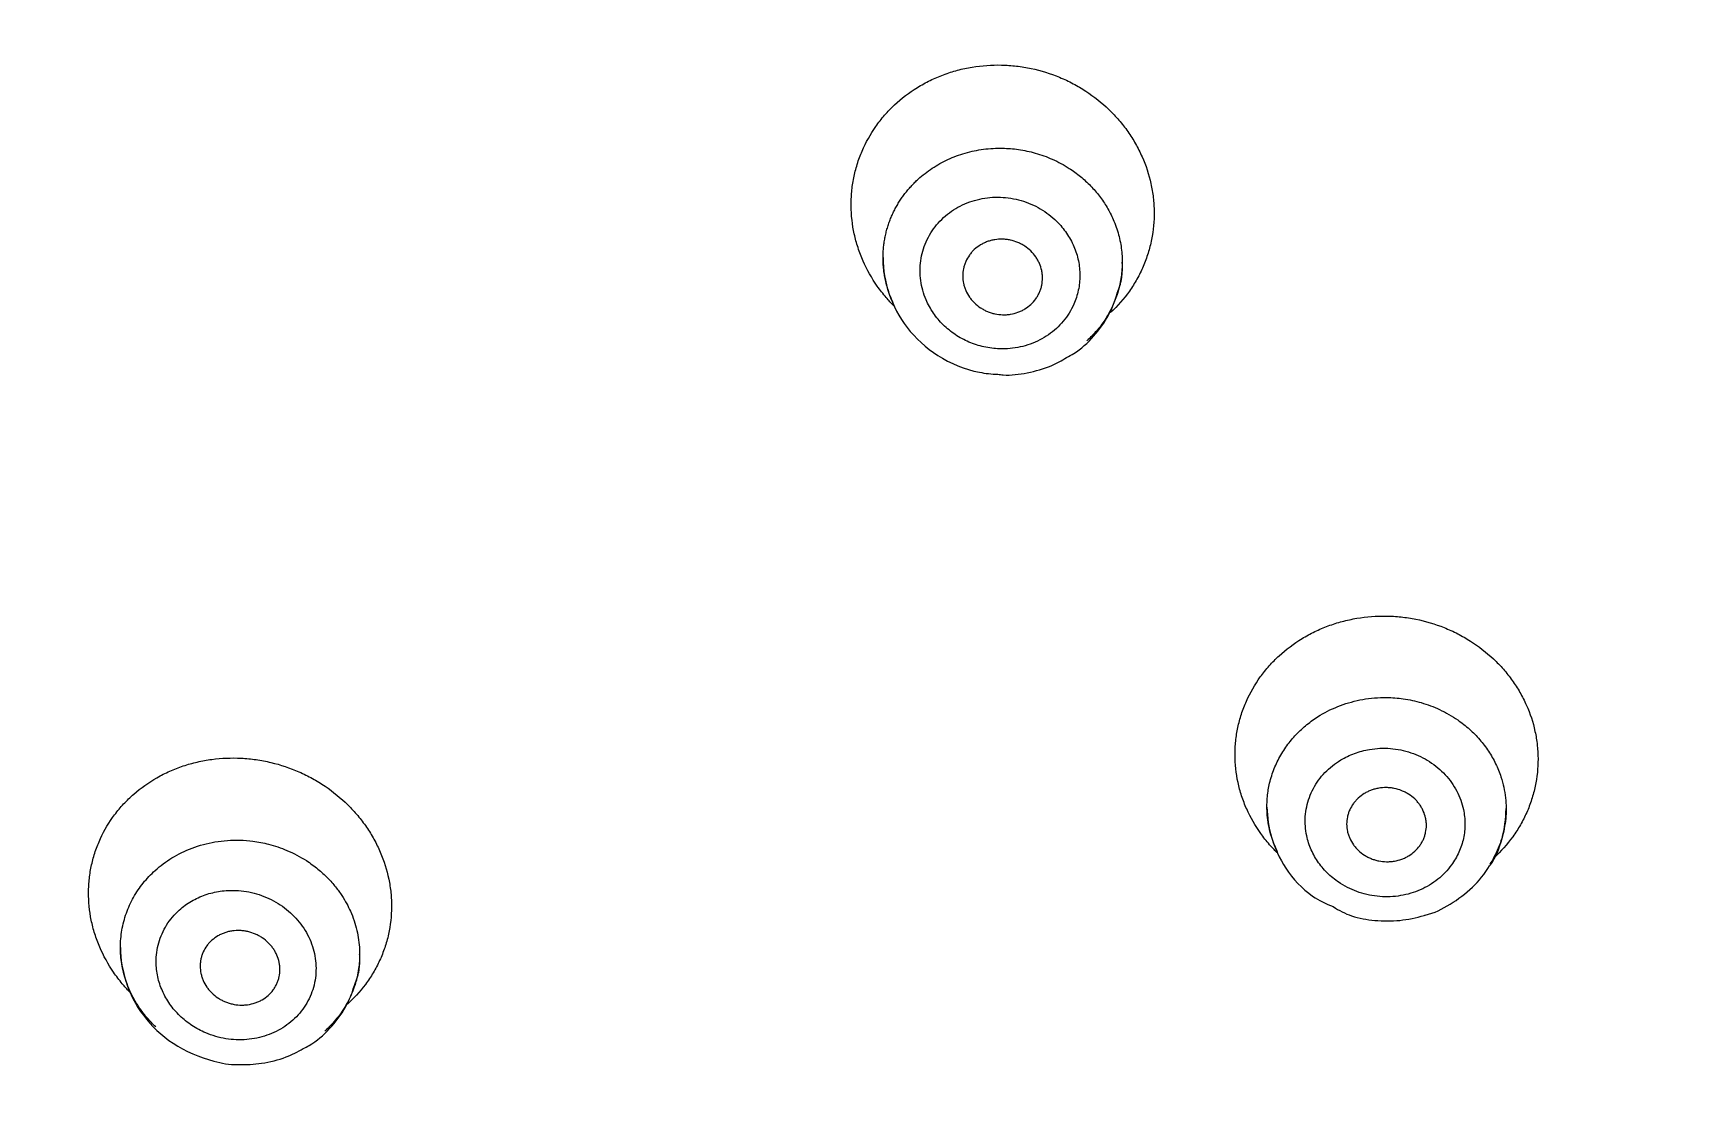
# Model space of a CAD drawing. Header units: millimetres. Extents: x 6110 to 6704, y -2661 to -1821.
# Drawn here: x 6330.16 to 6335.38, y -2165.45 to -2162.1 of the extents above; entities that cross this region are included whole.
import ezdxf

# ---------------------------------------------------------------- set-up
doc = ezdxf.new("R2010")
doc.units = ezdxf.units.MM
doc.header["$LTSCALE"] = 0.1
doc.linetypes.add('HIDDEN2', pattern=[4.7625, 3.175, -1.5875])
doc.layers.add('1', color=4, linetype='HIDDEN2', lineweight=13)
doc.layers.add('DIM', color=3, linetype='Continuous', lineweight=9)

msp = doc.modelspace()

# ---------------------------------------------------------------- hatches: boundary and pattern name
at = {"layer": 'DIM'}
h = msp.add_hatch(dxfattribs=at)
h.set_pattern_fill('ANSI31', color=2)
edge = h.paths.add_edge_path()
edge.add_line((6619.6172, -2595.9805), (6619.6172, -1962.2056))
edge.add_line((6634.6172, -1966.1101), (6619.6172, -1966.1101))
edge.add_line((6634.6172, -2610.9805), (6634.6172, -1966.1101))
edge.add_line((6634.6172, -2610.9805), (6184.4567, -2610.9805))
edge.add_line((6619.6172, -2595.9805), (6184.4567, -2595.9805))
edge.add_line((6184.4567, -2610.9805), (6184.4567, -2595.9805))

# ---------------------------------------------------------------- linework, layer by layer
at = {"layer": '1', "color": 7, "linetype": 'Continuous', "lineweight": -3}
for centre, major_axis, start_param, end_param in [((6338.0093, -2168.509), (-13.75, 0), 3.141606, 7.301236), ((6338.0093, -2168.5303), (-13.75, 0), 3.570041, 5.884468), ((6338.0093, -2168.5196), (-13.75, 0), 3.141627, 6.283151), ((6338.0093, -2168.4983), (13.75, 0), 0.43031, 2.719801), ((6338.0093, -2168.8384), (13.1753, 0), 4.984867, 10.723113)]:
    msp.add_ellipse(centre, major_axis=major_axis, ratio=0.906308, start_param=start_param, end_param=end_param, dxfattribs=at)
for points, knots in [([(6338.0093, -2155.9663), (6337.7679, -2155.9664), (6337.0781, -2155.9829), (6335.942, -2156.0884), (6334.6189, -2156.3324), (6333.3278, -2156.6934), (6332.0816, -2157.1679), (6330.8922, -2157.7515), (6329.7713, -2158.4386), (6328.7294, -2159.2224), (6327.7775, -2160.0959), (6326.9214, -2161.0491), (6326.1826, -2162.078), (6325.7057, -2162.85), (6325.5094, -2163.2875), (6325.4841, -2163.346)], [0, 0, 0, 0, 0.045962, 0.131573, 0.217212, 0.30285, 0.38848, 0.474094, 0.559684, 0.645241, 0.730753, 0.81621, 0.901603, 0.986925, 1, 1, 1, 1]), ([(6332.8535, -2162.9551), (6332.8452, -2162.9468), (6332.8372, -2162.9381), (6332.8245, -2162.9233), (6332.8197, -2162.9173), (6332.8103, -2162.9053), (6332.8058, -2162.8992), (6332.7841, -2162.8682), (6332.7694, -2162.8421), (6332.7542, -2162.8077), (6332.7513, -2162.8008), (6332.746, -2162.7867), (6332.7434, -2162.7796), (6332.7365, -2162.7583), (6332.7326, -2162.744), (6332.7232, -2162.7007), (6332.7198, -2162.6713), (6332.7193, -2162.6267), (6332.72, -2162.6119), (6332.7227, -2162.5827), (6332.727, -2162.5537), (6332.7342, -2162.5253), (6332.7407, -2162.5041), (6332.7431, -2162.4971), (6332.7482, -2162.4831), (6332.751, -2162.4763), (6332.7656, -2162.4423), (6332.7799, -2162.4166), (6332.8012, -2162.3863), (6332.8056, -2162.3804), (6332.8148, -2162.3686), (6332.8196, -2162.3628), (6332.8344, -2162.3458), (6332.8448, -2162.335), (6332.8774, -2162.3043), (6332.9013, -2162.2861), (6332.9336, -2162.2661), (6332.9403, -2162.2622), (6332.9537, -2162.2548), (6332.9605, -2162.2513), (6332.981, -2162.2413), (6333.009, -2162.2293), (6333.0382, -2162.22), (6333.0605, -2162.214), (6333.068, -2162.2122), (6333.0832, -2162.2089), (6333.0909, -2162.2075), (6333.1293, -2162.2011), (6333.1601, -2162.1989), (6333.2067, -2162.2), (6333.2222, -2162.2011), (6333.2456, -2162.2038), (6333.2534, -2162.2049), (6333.2689, -2162.2075), (6333.2766, -2162.2089), (6333.3147, -2162.217), (6333.3443, -2162.2262), (6333.3803, -2162.2411), (6333.3875, -2162.2443), (6333.4016, -2162.251), (6333.4087, -2162.2545), (6333.4293, -2162.2654), (6333.4426, -2162.2733), (6333.4813, -2162.2986), (6333.5054, -2162.3177), (6333.5388, -2162.3499), (6333.5493, -2162.361), (6333.5691, -2162.3841), (6333.5877, -2162.408), (6333.6038, -2162.4335), (6333.615, -2162.4532), (6333.6186, -2162.4599), (6333.6254, -2162.4734), (6333.6286, -2162.4803), (6333.6438, -2162.5146), (6333.653, -2162.5428), (6333.6609, -2162.5789), (6333.6624, -2162.5862), (6333.6648, -2162.6008), (6333.6658, -2162.6082), (6333.6684, -2162.6304), (6333.6693, -2162.6451), (6333.6698, -2162.6891), (6333.6671, -2162.7183), (6333.6599, -2162.7544), (6333.6583, -2162.7616), (6333.6546, -2162.776), (6333.6526, -2162.7831), (6333.6461, -2162.8041), (6333.6359, -2162.8316), (6333.623, -2162.858), (6333.6122, -2162.8773), (6333.6084, -2162.8837), (6333.6005, -2162.8962), (6333.5964, -2162.9025), (6333.5749, -2162.933), (6333.5553, -2162.9556), (6333.5332, -2162.9762)], [0, 0, 0, 0, 0.016119, 0.016119, 0.026586, 0.026586, 0.037053, 0.037053, 0.07892, 0.07892, 0.089387, 0.089387, 0.099854, 0.099854, 0.120787, 0.120787, 0.162655, 0.162655, 0.183588, 0.183588, 0.204522, 0.225455, 0.225455, 0.235922, 0.235922, 0.246389, 0.246389, 0.288256, 0.288256, 0.298723, 0.298723, 0.30919, 0.30919, 0.330124, 0.330124, 0.371991, 0.371991, 0.382458, 0.382458, 0.392925, 0.392925, 0.413858, 0.434792, 0.434792, 0.445259, 0.445259, 0.455725, 0.455725, 0.497593, 0.497593, 0.518526, 0.518526, 0.528993, 0.528993, 0.53946, 0.53946, 0.581327, 0.581327, 0.591794, 0.591794, 0.602261, 0.602261, 0.623195, 0.623195, 0.665062, 0.665062, 0.685995, 0.685995, 0.706929, 0.727863, 0.727863, 0.73833, 0.73833, 0.748796, 0.748796, 0.790664, 0.790664, 0.80113, 0.80113, 0.811597, 0.811597, 0.832531, 0.832531, 0.874398, 0.874398, 0.884865, 0.884865, 0.895332, 0.895332, 0.916265, 0.937199, 0.937199, 0.947666, 0.947666, 0.958133, 0.958133, 1, 1, 1, 1]), ([(6332.8195, -2162.804), (6332.8195, -2162.8037), (6332.8195, -2162.7979), (6332.8198, -2162.7867), (6332.8211, -2162.7702), (6332.8232, -2162.754), (6332.826, -2162.7381), (6332.8297, -2162.7225), (6332.834, -2162.7072), (6332.839, -2162.6923), (6332.8447, -2162.6778), (6332.851, -2162.6637), (6332.8578, -2162.65), (6332.8653, -2162.6367), (6332.8732, -2162.6239), (6332.8817, -2162.6116), (6332.8905, -2162.5998), (6332.8999, -2162.5884), (6332.9096, -2162.5776), (6332.9196, -2162.5672), (6332.9399, -2162.548), (6332.973, -2162.5222), (6333.0226, -2162.4946), (6333.0769, -2162.4744), (6333.1347, -2162.4624), (6333.1912, -2162.4592), (6333.2457, -2162.4637), (6333.2982, -2162.4749), (6333.352, -2162.4944), (6333.3993, -2162.52), (6333.4389, -2162.5488), (6333.4708, -2162.5781), (6333.4988, -2162.6106), (6333.5226, -2162.6459), (6333.5394, -2162.6787), (6333.5508, -2162.7076), (6333.5583, -2162.7318), (6333.5639, -2162.7561), (6333.5676, -2162.7804), (6333.5692, -2162.8012), (6333.5695, -2162.8137), (6333.5695, -2162.8183)], [0, 0, 0, 0, 0.000624, 0.015773, 0.030775, 0.045631, 0.06034, 0.074902, 0.089318, 0.103587, 0.11771, 0.131687, 0.145518, 0.159203, 0.172742, 0.186135, 0.199383, 0.212485, 0.225442, 0.238253, 0.25092, 0.299531, 0.348688, 0.398398, 0.44867, 0.49951, 0.541934, 0.587381, 0.635854, 0.687354, 0.7249, 0.762451, 0.800006, 0.837567, 0.875132, 0.898143, 0.920899, 0.943403, 0.965654, 0.987652, 1, 1, 1, 1]), ([(6333.3629, -2163.0259), (6333.3707, -2163.0187), (6333.3853, -2163.0035), (6333.4036, -2162.9781), (6333.4206, -2162.946), (6333.4335, -2162.9064), (6333.4382, -2162.86), (6333.4336, -2162.8133), (6333.4193, -2162.7682), (6333.3963, -2162.7261), (6333.3686, -2162.6932), (6333.3401, -2162.6683), (6333.3129, -2162.6501), (6333.2836, -2162.6353), (6333.2526, -2162.6241), (6333.2204, -2162.6169), (6333.1875, -2162.6137), (6333.1547, -2162.6145), (6333.1223, -2162.6195), (6333.091, -2162.6286), (6333.0613, -2162.6414), (6333.0338, -2162.6579), (6333.0089, -2162.6778), (6332.9871, -2162.7007), (6332.9687, -2162.7262), (6332.9541, -2162.7539), (6332.9434, -2162.7831), (6332.937, -2162.8135), (6332.9349, -2162.8446), (6332.937, -2162.8758), (6332.9433, -2162.9065), (6332.9556, -2162.9411), (6332.976, -2162.9785), (6333.0073, -2163.0156), (6333.0451, -2163.0465), (6333.0885, -2163.0699), (6333.1356, -2163.0853), (6333.1794, -2163.0907), (6333.2177, -2163.0897), (6333.2501, -2163.0847), (6333.2814, -2163.0756), (6333.3111, -2163.0628), (6333.3386, -2163.0463), (6333.3551, -2163.033), (6333.3629, -2163.0259)], [0, 0, 0, 0, 0.020896, 0.041598, 0.062502, 0.093709, 0.124937, 0.156113, 0.187388, 0.218531, 0.249849, 0.270665, 0.291387, 0.312367, 0.333208, 0.353926, 0.374873, 0.395763, 0.416474, 0.437352, 0.458299, 0.479053, 0.499957, 0.520835, 0.541598, 0.562591, 0.58343, 0.604141, 0.625075, 0.646003, 0.666709, 0.687546, 0.718904, 0.749988, 0.781349, 0.81245, 0.843743, 0.874921, 0.895809, 0.91652, 0.937449, 0.958341, 0.979055, 1, 1, 1, 1]), ([(6333.2831, -2162.9505), (6333.2773, -2162.9559), (6333.271, -2162.9607), (6333.2608, -2162.9669), (6333.2573, -2162.9688), (6333.25, -2162.9723), (6333.2463, -2162.9739), (6333.2349, -2162.978), (6333.2271, -2162.9801), (6333.215, -2162.982), (6333.2109, -2162.9825), (6333.2027, -2162.983), (6333.1986, -2162.9831), (6333.1864, -2162.9828), (6333.1783, -2162.9818), (6333.1662, -2162.9792), (6333.1622, -2162.9781), (6333.1543, -2162.9757), (6333.1467, -2162.9729), (6333.1393, -2162.9694), (6333.1321, -2162.9655), (6333.1286, -2162.9634), (6333.1183, -2162.9567), (6333.112, -2162.9516), (6333.1034, -2162.9432), (6333.1007, -2162.9403), (6333.0954, -2162.9341), (6333.093, -2162.9309), (6333.0862, -2162.9211), (6333.0823, -2162.9142), (6333.0776, -2162.9034), (6333.0762, -2162.8996), (6333.0738, -2162.8921), (6333.0728, -2162.8884), (6333.0704, -2162.877), (6333.0695, -2162.8693), (6333.0694, -2162.8536), (6333.0702, -2162.8459), (6333.0725, -2162.8346), (6333.0735, -2162.8309), (6333.0759, -2162.8235), (6333.0772, -2162.8198), (6333.0819, -2162.8091), (6333.0857, -2162.8024), (6333.0925, -2162.7929), (6333.0949, -2162.7898), (6333.1001, -2162.7839), (6333.1029, -2162.781), (6333.1115, -2162.773), (6333.1178, -2162.7683), (6333.1281, -2162.762), (6333.1317, -2162.7601), (6333.1389, -2162.7566), (6333.1463, -2162.7534), (6333.154, -2162.751), (6333.1599, -2162.7495), (6333.1618, -2162.749), (6333.1658, -2162.7482), (6333.1679, -2162.7478), (6333.178, -2162.7462), (6333.1861, -2162.7456), (6333.1983, -2162.746), (6333.2024, -2162.7463), (6333.2106, -2162.7472), (6333.2147, -2162.7479), (6333.2267, -2162.7505), (6333.2345, -2162.753), (6333.2459, -2162.7577), (6333.2496, -2162.7595), (6333.2569, -2162.7634), (6333.2603, -2162.7655), (6333.2705, -2162.7722), (6333.2768, -2162.7772), (6333.2885, -2162.7886), (6333.2936, -2162.7947), (6333.3004, -2162.8044), (6333.3025, -2162.8078), (6333.3064, -2162.8147), (6333.3082, -2162.8183), (6333.3129, -2162.8292), (6333.3153, -2162.8366), (6333.3178, -2162.848), (6333.3184, -2162.8519), (6333.3192, -2162.8597), (6333.3195, -2162.8635), (6333.3195, -2162.8751), (6333.3188, -2162.8828), (6333.3164, -2162.8942), (6333.3154, -2162.898), (6333.3131, -2162.9054), (6333.3104, -2162.9126), (6333.3069, -2162.9195), (6333.3031, -2162.9263), (6333.301, -2162.9296), (6333.2942, -2162.9392), (6333.289, -2162.9451), (6333.2831, -2162.9505)], [0, 0, 0, 0, 0.03125, 0.03125, 0.046875, 0.046875, 0.0625, 0.0625, 0.09375, 0.09375, 0.109375, 0.109375, 0.125, 0.125, 0.15625, 0.15625, 0.171875, 0.171875, 0.1875, 0.203125, 0.203125, 0.21875, 0.21875, 0.25, 0.25, 0.265625, 0.265625, 0.28125, 0.28125, 0.3125, 0.3125, 0.328125, 0.328125, 0.34375, 0.34375, 0.375, 0.375, 0.40625, 0.40625, 0.421875, 0.421875, 0.4375, 0.4375, 0.46875, 0.46875, 0.484375, 0.484375, 0.5, 0.5, 0.53125, 0.53125, 0.546875, 0.546875, 0.5625, 0.578125, 0.578125, 0.585937, 0.585937, 0.59375, 0.59375, 0.625, 0.625, 0.640625, 0.640625, 0.65625, 0.65625, 0.6875, 0.6875, 0.703125, 0.703125, 0.71875, 0.71875, 0.75, 0.75, 0.78125, 0.78125, 0.796875, 0.796875, 0.8125, 0.8125, 0.84375, 0.84375, 0.859375, 0.859375, 0.875, 0.875, 0.90625, 0.90625, 0.921875, 0.921875, 0.9375, 0.953125, 0.953125, 0.96875, 0.96875, 1, 1, 1, 1]), ([(6332.8195, -2162.8037), (6332.8199, -2162.8429), (6332.8324, -2162.9194), (6332.8906, -2163.0292), (6332.9891, -2163.1184), (6333.0941, -2163.1619), (6333.1598, -2163.1691), (6333.1793, -2163.1697)], [0, 0, 0, 0, 0.204209, 0.421043, 0.652014, 0.898982, 1, 1, 1, 1]), ([(6332.8535, -2162.9506), (6332.8528, -2162.9492), (6332.8484, -2162.9399), (6332.8412, -2162.923), (6332.8336, -2162.9004), (6332.8281, -2162.8798), (6332.8243, -2162.8613), (6332.8219, -2162.8451), (6332.8205, -2162.8312), (6332.8198, -2162.8198), (6332.8195, -2162.8109), (6332.8195, -2162.8059), (6332.8195, -2162.804)], [0, 0, 0, 0, 0.030041, 0.20265, 0.35918, 0.49963, 0.623997, 0.73228, 0.824479, 0.900592, 0.960617, 1, 1, 1, 1]), ([(6333.5695, -2162.8183), (6333.5695, -2162.8217), (6333.5693, -2162.833), (6333.568, -2162.8521), (6333.5647, -2162.8752), (6333.5604, -2162.8954), (6333.557, -2162.9077), (6333.5555, -2162.9127)], [0, 0, 0, 0, 0.1078, 0.354338, 0.597987, 0.83875, 1, 1, 1, 1]), ([(6333.3952, -2163.1167), (6333.403, -2163.113), (6333.4349, -2163.0959), (6333.4821, -2163.0514), (6333.5289, -2162.9868), (6333.5475, -2162.9388), (6333.5539, -2162.9153)], [0, 0, 0, 0, 0.095743, 0.40639, 0.723934, 1, 1, 1, 1]), ([(6333.5555, -2162.9127), (6333.5548, -2162.915), (6333.5518, -2162.9245), (6333.5458, -2162.9409), (6333.5367, -2162.9613), (6333.5264, -2162.9809), (6333.5149, -2162.9996), (6333.5023, -2163.0173), (6333.4888, -2163.0341), (6333.4744, -2163.0498), (6333.4641, -2163.0597), (6333.4589, -2163.0645)], [0, 0, 0, 0, 0.04084, 0.166085, 0.289798, 0.411979, 0.532632, 0.651759, 0.769361, 0.88544, 1, 1, 1, 1]), ([(6333.1793, -2163.1697), (6333.1848, -2163.1705), (6333.2155, -2163.1741), (6333.2731, -2163.1665), (6333.3411, -2163.148), (6333.3798, -2163.1268), (6333.3952, -2163.1167)], [0, 0, 0, 0, 0.072294, 0.408551, 0.755695, 1, 1, 1, 1]), ([(6334.0542, -2164.6695), (6334.0464, -2164.6617), (6334.0388, -2164.6537), (6334.0266, -2164.6396), (6334.0218, -2164.6338), (6334.0124, -2164.6221), (6334.008, -2164.6161), (6333.9864, -2164.5858), (6333.9717, -2164.5602), (6333.9568, -2164.5266), (6333.954, -2164.5198), (6333.9487, -2164.506), (6333.9462, -2164.4991), (6333.9394, -2164.4782), (6333.9356, -2164.4641), (6333.9264, -2164.4216), (6333.9233, -2164.3929), (6333.9232, -2164.3564), (6333.9233, -2164.3491), (6333.9241, -2164.3347), (6333.9246, -2164.3274), (6333.9269, -2164.3059), (6333.9313, -2164.2775), (6333.9388, -2164.2496), (6333.9455, -2164.2288), (6333.9479, -2164.2219), (6333.9532, -2164.2083), (6333.956, -2164.2015), (6333.9708, -2164.1682), (6333.9853, -2164.143), (6334.0068, -2164.1132), (6334.0112, -2164.1073), (6334.0205, -2164.0958), (6334.0253, -2164.0901), (6334.0402, -2164.0734), (6334.0506, -2164.0628), (6334.0835, -2164.0326), (6334.1074, -2164.0146), (6334.1398, -2163.9949), (6334.1464, -2163.991), (6334.1598, -2163.9837), (6334.1666, -2163.9802), (6334.1872, -2163.9703), (6334.2152, -2163.9584), (6334.2444, -2163.9491), (6334.2667, -2163.9431), (6334.2742, -2163.9413), (6334.2893, -2163.938), (6334.297, -2163.9365), (6334.3354, -2163.93), (6334.3662, -2163.9276), (6334.4127, -2163.9283), (6334.4282, -2163.9293), (6334.4516, -2163.9318), (6334.4594, -2163.9328), (6334.4748, -2163.9351), (6334.4825, -2163.9365), (6334.5206, -2163.9441), (6334.5502, -2163.9529), (6334.5861, -2163.9673), (6334.5933, -2163.9704), (6334.6074, -2163.9768), (6334.6144, -2163.9802), (6334.6351, -2163.9908), (6334.6484, -2163.9984), (6334.687, -2164.0229), (6334.711, -2164.0415), (6334.7388, -2164.0676), (6334.7442, -2164.073), (6334.7547, -2164.0839), (6334.7597, -2164.0894), (6334.7745, -2164.1063), (6334.793, -2164.1297), (6334.809, -2164.1546), (6334.8201, -2164.1739), (6334.8236, -2164.1804), (6334.8304, -2164.1936), (6334.8335, -2164.2003), (6334.8485, -2164.2339), (6334.8576, -2164.2615), (6334.8668, -2164.304), (6334.8692, -2164.3184), (6334.8723, -2164.3474), (6334.8731, -2164.3618), (6334.8733, -2164.405), (6334.8704, -2164.4336), (6334.8629, -2164.469), (6334.8612, -2164.476), (6334.8575, -2164.4901), (6334.8554, -2164.4971), (6334.8487, -2164.5177), (6334.8383, -2164.5447), (6334.8252, -2164.5705), (6334.8143, -2164.5895), (6334.8105, -2164.5957), (6334.8025, -2164.608), (6334.7983, -2164.6142), (6334.7766, -2164.6441), (6334.7569, -2164.6663), (6334.7347, -2164.6866)], [0, 0, 0, 0, 0.015336, 0.015336, 0.025811, 0.025811, 0.036286, 0.036286, 0.078187, 0.078187, 0.088662, 0.088662, 0.099137, 0.099137, 0.120087, 0.120087, 0.161988, 0.161988, 0.172463, 0.172463, 0.182938, 0.182938, 0.203889, 0.224839, 0.224839, 0.235314, 0.235314, 0.245789, 0.245789, 0.28769, 0.28769, 0.298165, 0.298165, 0.30864, 0.30864, 0.32959, 0.32959, 0.371491, 0.371491, 0.381966, 0.381966, 0.392441, 0.392441, 0.413392, 0.434342, 0.434342, 0.444817, 0.444817, 0.455292, 0.455292, 0.497193, 0.497193, 0.518143, 0.518143, 0.528618, 0.528618, 0.539093, 0.539093, 0.580994, 0.580994, 0.591469, 0.591469, 0.601944, 0.601944, 0.622895, 0.622895, 0.664795, 0.664795, 0.67527, 0.67527, 0.685745, 0.685745, 0.706696, 0.727646, 0.727646, 0.738121, 0.738121, 0.748596, 0.748596, 0.790497, 0.790497, 0.811447, 0.811447, 0.832398, 0.832398, 0.874298, 0.874298, 0.884773, 0.884773, 0.895248, 0.895248, 0.916199, 0.937149, 0.937149, 0.947624, 0.947624, 0.958099, 0.958099, 1, 1, 1, 1]), ([(6334.0232, -2164.5257), (6334.0232, -2164.5255), (6334.0232, -2164.5169), (6334.0239, -2164.5009), (6334.0264, -2164.4785), (6334.0319, -2164.4489), (6334.0428, -2164.4121), (6334.0626, -2164.3693), (6334.088, -2164.3301), (6334.1181, -2164.2951), (6334.1522, -2164.2646), (6334.1963, -2164.2341), (6334.253, -2164.2067), (6334.3236, -2164.1874), (6334.3908, -2164.1819), (6334.4526, -2164.1866), (6334.5089, -2164.1987), (6334.5669, -2164.2205), (6334.6174, -2164.2496), (6334.6588, -2164.2823), (6334.6912, -2164.3153), (6334.7188, -2164.3517), (6334.7412, -2164.391), (6334.7567, -2164.4292), (6334.7664, -2164.4651), (6334.7718, -2164.4979), (6334.7731, -2164.5207), (6334.7732, -2164.5325), (6334.7732, -2164.5334)], [0, 0, 0, 0, 0.00054, 0.023636, 0.044389, 0.062801, 0.106643, 0.149621, 0.191736, 0.232989, 0.273381, 0.312914, 0.373802, 0.436116, 0.49986, 0.544682, 0.593478, 0.646246, 0.702985, 0.743624, 0.784263, 0.824903, 0.865544, 0.906186, 0.936901, 0.967358, 0.997557, 1, 1, 1, 1]), ([(6334.5327, -2164.7719), (6334.5418, -2164.7664), (6334.5593, -2164.7543), (6334.5825, -2164.7331), (6334.6058, -2164.7051), (6334.6266, -2164.6695), (6334.6408, -2164.6257), (6334.6457, -2164.5801), (6334.6413, -2164.5395), (6334.6315, -2164.505), (6334.6189, -2164.4766), (6334.6025, -2164.4499), (6334.5827, -2164.4253), (6334.5595, -2164.4033), (6334.5334, -2164.3843), (6334.5051, -2164.3684), (6334.4748, -2164.3561), (6334.443, -2164.3476), (6334.4104, -2164.3429), (6334.3776, -2164.3423), (6334.3395, -2164.3463), (6334.2973, -2164.3573), (6334.2584, -2164.3761), (6334.2279, -2164.3972), (6334.2046, -2164.4186), (6334.1846, -2164.4426), (6334.1681, -2164.4688), (6334.1556, -2164.4969), (6334.1472, -2164.5264), (6334.1429, -2164.5566), (6334.1429, -2164.5872), (6334.148, -2164.6226), (6334.1607, -2164.6619), (6334.1841, -2164.7027), (6334.2153, -2164.7387), (6334.2493, -2164.7651), (6334.2823, -2164.7835), (6334.3127, -2164.7957), (6334.3444, -2164.8041), (6334.3769, -2164.8087), (6334.4098, -2164.8093), (6334.4424, -2164.8058), (6334.4742, -2164.7985), (6334.5046, -2164.7873), (6334.5236, -2164.7774), (6334.5327, -2164.7719)], [0, 0, 0, 0, 0.020914, 0.041607, 0.062488, 0.093728, 0.124942, 0.156107, 0.187404, 0.208174, 0.228894, 0.249923, 0.270675, 0.291393, 0.312433, 0.333242, 0.353953, 0.374923, 0.395822, 0.416536, 0.437407, 0.468734, 0.499978, 0.520864, 0.541628, 0.562599, 0.583466, 0.604178, 0.625077, 0.646043, 0.666755, 0.687565, 0.718946, 0.75002, 0.781388, 0.812486, 0.833437, 0.854155, 0.875008, 0.895891, 0.916598, 0.937517, 0.958391, 0.979082, 1, 1, 1, 1]), ([(6330.4565, -2165.1065), (6330.4488, -2165.0985), (6330.4414, -2165.0902), (6330.4294, -2165.0758), (6330.4246, -2165.0698), (6330.4154, -2165.0576), (6330.411, -2165.0515), (6330.3897, -2165.0203), (6330.3753, -2164.9941), (6330.3606, -2164.9599), (6330.3579, -2164.9529), (6330.3527, -2164.9389), (6330.3503, -2164.9318), (6330.3436, -2164.9105), (6330.3399, -2164.8963), (6330.3311, -2164.8532), (6330.3282, -2164.8242), (6330.3284, -2164.7875), (6330.3287, -2164.7802), (6330.3295, -2164.7656), (6330.3302, -2164.7584), (6330.3326, -2164.7368), (6330.3373, -2164.7083), (6330.345, -2164.6805), (6330.352, -2164.6598), (6330.3545, -2164.653), (6330.3599, -2164.6394), (6330.3627, -2164.6327), (6330.3779, -2164.5996), (6330.3928, -2164.5747), (6330.4146, -2164.5456), (6330.4192, -2164.5398), (6330.4286, -2164.5285), (6330.4334, -2164.523), (6330.4486, -2164.5067), (6330.4592, -2164.4964), (6330.4924, -2164.4673), (6330.5166, -2164.4501), (6330.5493, -2164.4314), (6330.5559, -2164.4278), (6330.5695, -2164.421), (6330.5763, -2164.4178), (6330.597, -2164.4085), (6330.6252, -2164.3976), (6330.6545, -2164.3894), (6330.6768, -2164.3842), (6330.6844, -2164.3826), (6330.6996, -2164.3799), (6330.7072, -2164.3787), (6330.7456, -2164.3736), (6330.7765, -2164.3724), (6330.8228, -2164.3748), (6330.8383, -2164.3763), (6330.8616, -2164.3796), (6330.8694, -2164.3809), (6330.8848, -2164.3838), (6330.8924, -2164.3855), (6330.9303, -2164.3945), (6330.9598, -2164.4044), (6330.9954, -2164.42), (6331.0025, -2164.4233), (6331.0166, -2164.4302), (6331.0235, -2164.4339), (6331.044, -2164.4452), (6331.0572, -2164.4533), (6331.0955, -2164.4792), (6331.1193, -2164.4986), (6331.1467, -2164.5257), (6331.1521, -2164.5313), (6331.1624, -2164.5426), (6331.1675, -2164.5483), (6331.1821, -2164.5658), (6331.2003, -2164.5898), (6331.2161, -2164.6153), (6331.227, -2164.635), (6331.2305, -2164.6417), (6331.2371, -2164.6552), (6331.2402, -2164.6621), (6331.2549, -2164.6963), (6331.2638, -2164.7244), (6331.2726, -2164.7674), (6331.2749, -2164.7819), (6331.2771, -2164.8039), (6331.2776, -2164.8112), (6331.2783, -2164.8258), (6331.2784, -2164.8331), (6331.2782, -2164.8693), (6331.275, -2164.898), (6331.2672, -2164.9334), (6331.2655, -2164.9405), (6331.2616, -2164.9546), (6331.2594, -2164.9615), (6331.2525, -2164.9821), (6331.2418, -2165.009), (6331.2284, -2165.0346), (6331.2173, -2165.0533), (6331.2134, -2165.0594), (6331.2052, -2165.0716), (6331.201, -2165.0776), (6331.1789, -2165.1071), (6331.1589, -2165.1288), (6331.1364, -2165.1485)], [0, 0, 0, 0, 0.015212, 0.015212, 0.025688, 0.025688, 0.036165, 0.036165, 0.07807, 0.07807, 0.088547, 0.088547, 0.099023, 0.099023, 0.119976, 0.119976, 0.161882, 0.161882, 0.172359, 0.172359, 0.182835, 0.182835, 0.203788, 0.224741, 0.224741, 0.235218, 0.235218, 0.245694, 0.245694, 0.2876, 0.2876, 0.298076, 0.298076, 0.308553, 0.308553, 0.329506, 0.329506, 0.371412, 0.371412, 0.381888, 0.381888, 0.392365, 0.392365, 0.413318, 0.434271, 0.434271, 0.444747, 0.444747, 0.455223, 0.455223, 0.497129, 0.497129, 0.518082, 0.518082, 0.528559, 0.528559, 0.539035, 0.539035, 0.580941, 0.580941, 0.591418, 0.591418, 0.601894, 0.601894, 0.622847, 0.622847, 0.664753, 0.664753, 0.675229, 0.675229, 0.685706, 0.685706, 0.706659, 0.727612, 0.727612, 0.738088, 0.738088, 0.748565, 0.748565, 0.790471, 0.790471, 0.811424, 0.811424, 0.8219, 0.8219, 0.832376, 0.832376, 0.874282, 0.874282, 0.884759, 0.884759, 0.895235, 0.895235, 0.916188, 0.937141, 0.937141, 0.947618, 0.947618, 0.958094, 0.958094, 1, 1, 1, 1]), ([(6334.4867, -2164.6659), (6334.4808, -2164.6713), (6334.4745, -2164.676), (6334.4643, -2164.6822), (6334.4608, -2164.6841), (6334.4536, -2164.6876), (6334.4498, -2164.6892), (6334.4385, -2164.6934), (6334.4307, -2164.6954), (6334.4187, -2164.6975), (6334.4146, -2164.698), (6334.4064, -2164.6986), (6334.4023, -2164.6987), (6334.39, -2164.6986), (6334.3819, -2164.6977), (6334.3719, -2164.6957), (6334.3698, -2164.6952), (6334.3658, -2164.6943), (6334.3599, -2164.6926), (6334.3503, -2164.6893), (6334.343, -2164.686), (6334.3375, -2164.6832), (6334.3358, -2164.6822), (6334.3322, -2164.6802), (6334.3305, -2164.6792), (6334.3219, -2164.6737), (6334.3157, -2164.6688), (6334.307, -2164.6607), (6334.3043, -2164.6578), (6334.299, -2164.6518), (6334.2966, -2164.6487), (6334.2898, -2164.6392), (6334.2859, -2164.6324), (6334.2812, -2164.6218), (6334.2798, -2164.6182), (6334.2774, -2164.6108), (6334.2764, -2164.6072), (6334.274, -2164.596), (6334.2732, -2164.5884), (6334.2732, -2164.5731), (6334.274, -2164.5655), (6334.2763, -2164.5544), (6334.2773, -2164.5508), (6334.2797, -2164.5435), (6334.2811, -2164.5399), (6334.2858, -2164.5294), (6334.2896, -2164.5228), (6334.2964, -2164.5134), (6334.2988, -2164.5103), (6334.3041, -2164.5045), (6334.3068, -2164.5017), (6334.3155, -2164.4938), (6334.3218, -2164.489), (6334.332, -2164.4828), (6334.3356, -2164.4809), (6334.3428, -2164.4774), (6334.3502, -2164.4743), (6334.3578, -2164.4718), (6334.3637, -2164.4702), (6334.3657, -2164.4698), (6334.3697, -2164.4689), (6334.3717, -2164.4685), (6334.3818, -2164.4668), (6334.3899, -2164.4662), (6334.4021, -2164.4664), (6334.4062, -2164.4666), (6334.4124, -2164.4673), (6334.4144, -2164.4675), (6334.4185, -2164.4681), (6334.4205, -2164.4685), (6334.4305, -2164.4705), (6334.4383, -2164.4728), (6334.4497, -2164.4774), (6334.4534, -2164.4791), (6334.4606, -2164.4828), (6334.4641, -2164.4848), (6334.4743, -2164.4912), (6334.4806, -2164.4961), (6334.4894, -2164.5044), (6334.4921, -2164.5072), (6334.4973, -2164.5132), (6334.5022, -2164.5193), (6334.5064, -2164.5259), (6334.5102, -2164.5326), (6334.512, -2164.5361), (6334.5167, -2164.5468), (6334.5191, -2164.554), (6334.5215, -2164.5652), (6334.5222, -2164.569), (6334.523, -2164.5766), (6334.5232, -2164.5804), (6334.5232, -2164.5918), (6334.5224, -2164.5993), (6334.5201, -2164.6105), (6334.5191, -2164.6142), (6334.5167, -2164.6215), (6334.514, -2164.6286), (6334.5105, -2164.6354), (6334.5067, -2164.642), (6334.5046, -2164.6453), (6334.4977, -2164.6548), (6334.4925, -2164.6606), (6334.4867, -2164.6659)], [0, 0, 0, 0, 0.03125, 0.03125, 0.046875, 0.046875, 0.0625, 0.0625, 0.09375, 0.09375, 0.109375, 0.109375, 0.125, 0.125, 0.15625, 0.15625, 0.164062, 0.164062, 0.171875, 0.1875, 0.203125, 0.203125, 0.210937, 0.210937, 0.21875, 0.21875, 0.25, 0.25, 0.265625, 0.265625, 0.28125, 0.28125, 0.3125, 0.3125, 0.328125, 0.328125, 0.34375, 0.34375, 0.375, 0.375, 0.40625, 0.40625, 0.421875, 0.421875, 0.4375, 0.4375, 0.46875, 0.46875, 0.484375, 0.484375, 0.5, 0.5, 0.53125, 0.53125, 0.546875, 0.546875, 0.5625, 0.578125, 0.578125, 0.585938, 0.585938, 0.59375, 0.59375, 0.625, 0.625, 0.640625, 0.640625, 0.648438, 0.648438, 0.65625, 0.65625, 0.6875, 0.6875, 0.703125, 0.703125, 0.71875, 0.71875, 0.75, 0.75, 0.765625, 0.765625, 0.78125, 0.796875, 0.796875, 0.8125, 0.8125, 0.84375, 0.84375, 0.859375, 0.859375, 0.875, 0.875, 0.90625, 0.90625, 0.921875, 0.921875, 0.9375, 0.953125, 0.953125, 0.96875, 0.96875, 1, 1, 1, 1]), ([(6334.0562, -2164.6677), (6334.0531, -2164.6613), (6334.0453, -2164.644), (6334.0355, -2164.6157), (6334.028, -2164.5836), (6334.024, -2164.5538), (6334.0232, -2164.5347), (6334.0232, -2164.5257)], [0, 0, 0, 0, 0.14293, 0.384314, 0.608294, 0.814864, 1, 1, 1, 1]), ([(6334.0234, -2164.5271), (6334.0239, -2164.5599), (6334.0335, -2164.6267), (6334.0799, -2164.7254), (6334.1495, -2164.8021), (6334.2077, -2164.8309), (6334.2311, -2164.8394)], [0, 0, 0, 0, 0.241789, 0.514795, 0.82051, 1, 1, 1, 1]), ([(6334.7215, -2164.7112), (6334.7221, -2164.7106), (6334.742, -2164.6858), (6334.7634, -2164.6242), (6334.7731, -2164.5644), (6334.7729, -2164.5321)], [0, 0, 0, 0, 0.013879, 0.498137, 1, 1, 1, 1]), ([(6334.7732, -2164.5334), (6334.7732, -2164.5434), (6334.7722, -2164.564), (6334.7677, -2164.5951), (6334.7599, -2164.6261), (6334.7492, -2164.6561), (6334.7365, -2164.6829), (6334.7269, -2164.6993), (6334.7224, -2164.7064)], [0, 0, 0, 0, 0.164112, 0.341268, 0.516891, 0.690981, 0.863541, 1, 1, 1, 1]), ([(6330.4284, -2164.9675), (6330.4284, -2164.9494), (6330.4315, -2164.9129), (6330.4454, -2164.86), (6330.4681, -2164.81), (6330.4987, -2164.7648), (6330.5387, -2164.7224), (6330.5897, -2164.6844), (6330.6531, -2164.6535), (6330.7254, -2164.634), (6330.7905, -2164.6295), (6330.847, -2164.6339), (6330.8966, -2164.6435), (6330.9537, -2164.6627), (6331.0055, -2164.69), (6331.0475, -2164.7206), (6331.0779, -2164.7486), (6331.1027, -2164.7767), (6331.1224, -2164.8039), (6331.1376, -2164.8295), (6331.1553, -2164.8653), (6331.1715, -2164.9133), (6331.1779, -2164.959), (6331.1784, -2164.984), (6331.1784, -2164.9887)], [0, 0, 0, 0, 0.049851, 0.100414, 0.150412, 0.199851, 0.24874, 0.306953, 0.368131, 0.432286, 0.499424, 0.533734, 0.576396, 0.627402, 0.686743, 0.725751, 0.761644, 0.794419, 0.824077, 0.850617, 0.874039, 0.93123, 0.987189, 1, 1, 1, 1]), ([(6334.516, -2164.867), (6334.5173, -2164.8667), (6334.5465, -2164.8608), (6334.6001, -2164.833), (6334.6703, -2164.7814), (6334.7061, -2164.7362), (6334.7215, -2164.7112)], [0, 0, 0, 0, 0.014061, 0.333044, 0.665886, 1, 1, 1, 1]), ([(6330.9688, -2165.1957), (6330.9765, -2165.1887), (6330.991, -2165.1739), (6331.0093, -2165.149), (6331.0236, -2165.1218), (6331.0341, -2165.0931), (6331.0404, -2165.0631), (6331.0423, -2165.0325), (6331.04, -2165.0018), (6331.0333, -2164.9714), (6331.0226, -2164.942), (6331.008, -2164.914), (6330.9896, -2164.8878), (6330.9678, -2164.864), (6330.9432, -2164.8428), (6330.9159, -2164.8247), (6330.8864, -2164.81), (6330.8554, -2164.7988), (6330.8232, -2164.7915), (6330.785, -2164.7876), (6330.7413, -2164.7897), (6330.6939, -2164.8012), (6330.6501, -2164.8211), (6330.6161, -2164.846), (6330.5908, -2164.872), (6330.5725, -2164.897), (6330.5581, -2164.9242), (6330.5476, -2164.953), (6330.5414, -2164.983), (6330.5393, -2165.0187), (6330.5438, -2165.0598), (6330.5586, -2165.1046), (6330.582, -2165.1461), (6330.6136, -2165.1829), (6330.6517, -2165.2136), (6330.6906, -2165.2344), (6330.7267, -2165.2473), (6330.7589, -2165.2546), (6330.7916, -2165.2579), (6330.8244, -2165.2573), (6330.8566, -2165.2526), (6330.8877, -2165.2439), (6330.9172, -2165.2316), (6330.9446, -2165.2156), (6330.961, -2165.2027), (6330.9688, -2165.1957)], [0, 0, 0, 0, 0.020913, 0.041616, 0.062519, 0.083436, 0.104147, 0.125044, 0.145884, 0.166598, 0.187561, 0.208333, 0.229051, 0.250073, 0.270835, 0.291551, 0.312574, 0.33341, 0.354119, 0.375059, 0.406327, 0.437506, 0.468858, 0.500099, 0.521001, 0.541751, 0.562693, 0.583575, 0.604285, 0.62517, 0.656449, 0.687612, 0.718927, 0.75007, 0.781384, 0.812537, 0.833475, 0.854197, 0.875058, 0.895961, 0.916665, 0.937543, 0.958421, 0.979109, 1, 1, 1, 1]), ([(6334.2311, -2164.8394), (6334.2493, -2164.8517), (6334.2901, -2164.8728), (6334.3628, -2164.8849), (6334.4401, -2164.8853), (6334.4909, -2164.8747), (6334.516, -2164.867)], [0, 0, 0, 0, 0.220258, 0.47206, 0.735981, 1, 1, 1, 1]), ([(6330.8915, -2165.1181), (6330.8856, -2165.1233), (6330.8793, -2165.1278), (6330.8691, -2165.1337), (6330.8655, -2165.1356), (6330.8583, -2165.1388), (6330.8545, -2165.1403), (6330.8431, -2165.1442), (6330.8353, -2165.1461), (6330.8233, -2165.1477), (6330.8192, -2165.1481), (6330.811, -2165.1485), (6330.8069, -2165.1485), (6330.7947, -2165.1479), (6330.7866, -2165.1468), (6330.7766, -2165.1445), (6330.7746, -2165.144), (6330.7706, -2165.1429), (6330.7647, -2165.1411), (6330.7551, -2165.1374), (6330.7478, -2165.1339), (6330.7406, -2165.13), (6330.7371, -2165.1278), (6330.7269, -2165.121), (6330.7206, -2165.1159), (6330.712, -2165.1075), (6330.7093, -2165.1045), (6330.7041, -2165.0984), (6330.7016, -2165.0952), (6330.6948, -2165.0854), (6330.691, -2165.0785), (6330.6863, -2165.0677), (6330.6849, -2165.064), (6330.6826, -2165.0566), (6330.6816, -2165.0528), (6330.6792, -2165.0415), (6330.6784, -2165.0339), (6330.6784, -2165.0223), (6330.6786, -2165.0185), (6330.6794, -2165.0109), (6330.6806, -2165.0034), (6330.6826, -2164.9961), (6330.685, -2164.9888), (6330.6864, -2164.9852), (6330.6911, -2164.9748), (6330.695, -2164.9682), (6330.7018, -2164.959), (6330.7043, -2164.956), (6330.7096, -2164.9502), (6330.7123, -2164.9475), (6330.7211, -2164.9398), (6330.7274, -2164.9352), (6330.7377, -2164.9293), (6330.7412, -2164.9274), (6330.7485, -2164.9242), (6330.7559, -2164.9212), (6330.7636, -2164.919), (6330.7695, -2164.9176), (6330.7714, -2164.9172), (6330.7754, -2164.9164), (6330.7774, -2164.9161), (6330.7875, -2164.9147), (6330.7956, -2164.9143), (6330.8079, -2164.9149), (6330.8119, -2164.9153), (6330.8201, -2164.9164), (6330.8242, -2164.9171), (6330.8362, -2164.9199), (6330.8439, -2164.9225), (6330.8552, -2164.9273), (6330.859, -2164.9292), (6330.8662, -2164.9331), (6330.8697, -2164.9352), (6330.8798, -2164.942), (6330.886, -2164.947), (6330.8948, -2164.9556), (6330.8975, -2164.9585), (6330.9027, -2164.9646), (6330.9075, -2164.9709), (6330.9117, -2164.9776), (6330.9155, -2164.9845), (6330.9173, -2164.9881), (6330.922, -2164.9989), (6330.9244, -2165.0063), (6330.9268, -2165.0176), (6330.9274, -2165.0214), (6330.9282, -2165.0291), (6330.9284, -2165.033), (6330.9284, -2165.0444), (6330.9276, -2165.052), (6330.9252, -2165.0632), (6330.9242, -2165.0669), (6330.9218, -2165.0742), (6330.919, -2165.0812), (6330.9155, -2165.088), (6330.9117, -2165.0946), (6330.9095, -2165.0978), (6330.9026, -2165.1071), (6330.8974, -2165.1129), (6330.8915, -2165.1181)], [0, 0, 0, 0, 0.03125, 0.03125, 0.046875, 0.046875, 0.0625, 0.0625, 0.09375, 0.09375, 0.109375, 0.109375, 0.125, 0.125, 0.15625, 0.15625, 0.164063, 0.164063, 0.171875, 0.1875, 0.203125, 0.203125, 0.21875, 0.21875, 0.25, 0.25, 0.265625, 0.265625, 0.28125, 0.28125, 0.3125, 0.3125, 0.328125, 0.328125, 0.34375, 0.34375, 0.375, 0.375, 0.390625, 0.390625, 0.40625, 0.421875, 0.421875, 0.4375, 0.4375, 0.46875, 0.46875, 0.484375, 0.484375, 0.5, 0.5, 0.53125, 0.53125, 0.546875, 0.546875, 0.5625, 0.578125, 0.578125, 0.585938, 0.585938, 0.59375, 0.59375, 0.625, 0.625, 0.640625, 0.640625, 0.65625, 0.65625, 0.6875, 0.6875, 0.703125, 0.703125, 0.71875, 0.71875, 0.75, 0.75, 0.765625, 0.765625, 0.78125, 0.796875, 0.796875, 0.8125, 0.8125, 0.84375, 0.84375, 0.859375, 0.859375, 0.875, 0.875, 0.90625, 0.90625, 0.921875, 0.921875, 0.9375, 0.953125, 0.953125, 0.96875, 0.96875, 1, 1, 1, 1]), ([(6330.5391, -2165.2169), (6330.5299, -2165.2082), (6330.5129, -2165.1903), (6330.4907, -2165.1619), (6330.4724, -2165.1329), (6330.4576, -2165.1039), (6330.4462, -2165.0751), (6330.4379, -2165.0471), (6330.4323, -2165.02), (6330.4292, -2164.994), (6330.4284, -2164.9766), (6330.4284, -2164.968), (6330.4284, -2164.9675)], [0, 0, 0, 0, 0.131335, 0.257498, 0.378454, 0.494203, 0.604747, 0.710087, 0.810223, 0.905157, 0.994891, 1, 1, 1, 1]), ([(6330.4284, -2164.9678), (6330.4289, -2165.0054), (6330.4409, -2165.0794), (6330.4963, -2165.1865), (6330.5916, -2165.2769), (6330.699, -2165.3212), (6330.7715, -2165.336), (6330.7975, -2165.3346), (6330.7988, -2165.3346)], [0, 0, 0, 0, 0.193845, 0.401845, 0.625168, 0.865833, 0.993034, 1, 1, 1, 1]), ([(6331.1784, -2164.9887), (6331.1784, -2165.0039), (6331.176, -2165.037), (6331.1685, -2165.0694), (6331.163, -2165.0865)], [0, 0, 0, 0, 0.458763, 1, 1, 1, 1]), ([(6331.0016, -2165.2844), (6331.0079, -2165.2816), (6331.0392, -2165.2662), (6331.0867, -2165.2234), (6331.1353, -2165.16), (6331.1545, -2165.1124), (6331.1611, -2165.0894)], [0, 0, 0, 0, 0.07826, 0.397172, 0.72426, 1, 1, 1, 1]), ([(6331.163, -2165.0865), (6331.1625, -2165.0879), (6331.1561, -2165.1074), (6331.1403, -2165.1434), (6331.1089, -2165.1903), (6331.0831, -2165.2177), (6331.0693, -2165.2302)], [0, 0, 0, 0, 0.025772, 0.358155, 0.682881, 1, 1, 1, 1]), ([(6330.7988, -2165.3346), (6330.8233, -2165.3356), (6330.8736, -2165.3329), (6330.9432, -2165.3156), (6330.9843, -2165.295), (6331.0016, -2165.2844)], [0, 0, 0, 0, 0.339816, 0.712079, 1, 1, 1, 1])]:
    msp.add_open_spline(points, degree=3, knots=knots, dxfattribs=at)
for points in [[(6333.5539, -2162.9153), (6333.5734, -2162.8698), (6333.5695, -2162.8183)], [(6331.1611, -2165.0894), (6331.1825, -2165.0423), (6331.1784, -2164.9885)]]:
    msp.add_open_spline(points, degree=2, dxfattribs=at)

doc.saveas('drawing.dxf')
